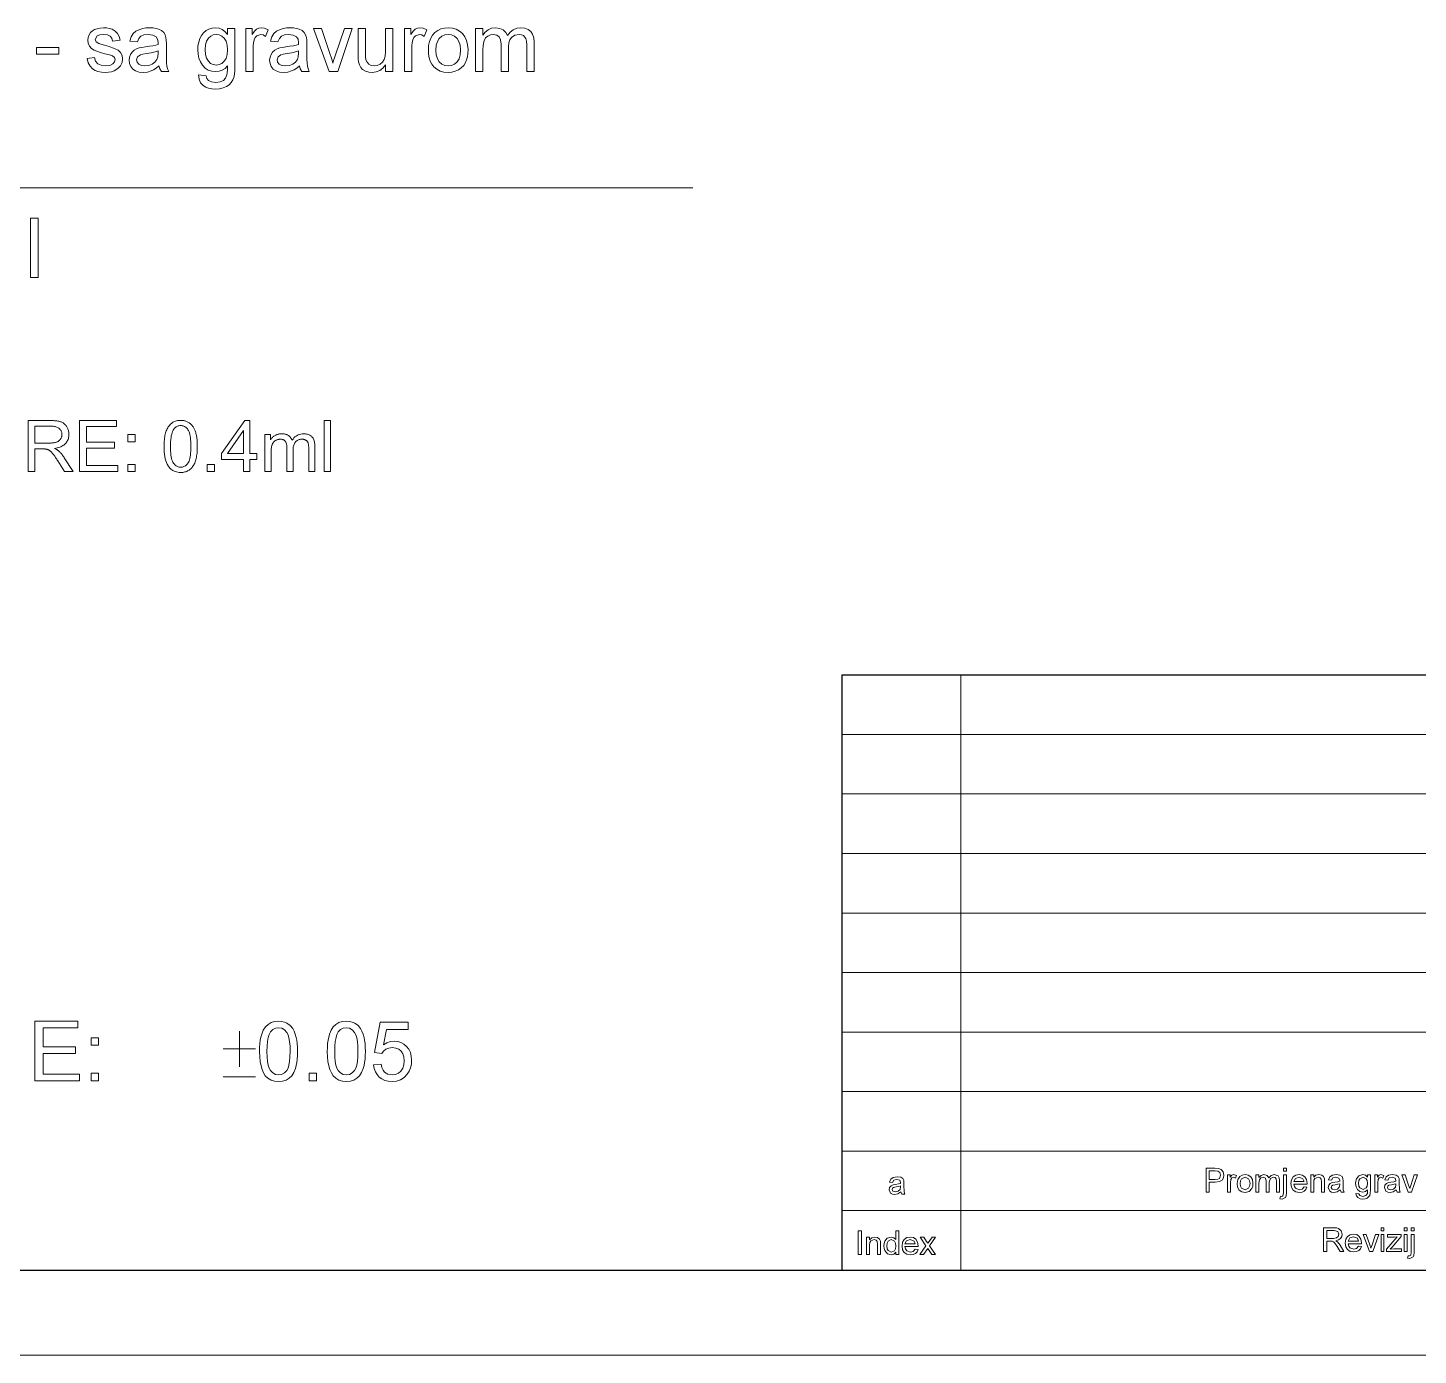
# Model space of a CAD drawing. Extents: x 0 to 297, y 0 to 420.
# Drawn here: x 94.5 to 176.3, y 0 to 78 of the extents above; entities that cross this region are included whole.
import ezdxf

# ---------------------------------------------------------------- set-up
doc = ezdxf.new("R2010")
doc.units = 0

msp = doc.modelspace()

# ---------------------------------------------------------------- linework, layer by layer
at = {"color": 7, "lineweight": 18}
msp.add_line((49.571, 68.641), (133.654, 68.641), dxfattribs=at)
at = {"color": 7, "lineweight": 30}
for p, q in [((142.421, 40), (292, 40)), ((142.421, 40), (142.421, 5)), ((20, 5), (292, 5))]:
    msp.add_line(p, q, dxfattribs=at)
at = {"color": 7, "lineweight": 13}
for p, q in [((149.421, 40), (149.421, 5)), ((142.421, 36.5), (292, 36.5)), ((292, 33), (142.421, 33)), ((142.421, 29.5), (260.611, 29.5)), ((142.421, 26), (260.611, 26)), ((142.421, 22.5), (260.611, 22.5)), ((142.421, 19), (292, 19)), ((224.211, 15.5), (142.421, 15.5)), ((142.421, 12), (292, 12)), ((142.421, 8.5), (292, 8.5)), ((0, 0), (297, 0))]:
    msp.add_line(p, q, dxfattribs=at)
for points in [[(98.028, 76.25), (98.466, 76.299), (98.532, 76.091), (98.661, 75.938), (98.854, 75.844), (99.11, 75.813), (99.362, 75.84), (99.54, 75.923), (99.646, 76.043), (99.681, 76.182), (99.64, 76.301), (99.518, 76.392), (99.352, 76.452), (99.08, 76.526), (98.816, 76.602), (98.608, 76.671), (98.456, 76.733), (98.292, 76.837), (98.173, 76.975), (98.101, 77.137), (98.077, 77.316), (98.096, 77.48), (98.153, 77.631), (98.242, 77.764), (98.359, 77.872), (98.475, 77.94), (98.627, 77.997), (98.802, 78.036), (98.99, 78.049), (99.176, 78.039), (99.347, 78.009), (99.502, 77.961), (99.694, 77.857), (99.828, 77.722), (99.917, 77.546), (99.973, 77.319), (99.535, 77.271), (99.483, 77.434), (99.382, 77.557), (99.228, 77.634), (99.022, 77.66), (98.787, 77.637), (98.631, 77.571), (98.514, 77.362), (98.563, 77.225), (98.715, 77.121), (98.833, 77.085), (99.066, 77.021), (99.323, 76.944), (99.531, 76.878), (99.689, 76.821), (99.868, 76.726), (100.004, 76.595), (100.09, 76.429), (100.118, 76.227), (100.087, 76.018), (99.994, 75.822), (99.842, 75.653), (99.635, 75.528), (99.472, 75.47), (99.295, 75.435), (99.104, 75.424), (98.874, 75.437), (98.672, 75.476), (98.5, 75.541), (98.357, 75.632), (98.206, 75.793), (98.096, 75.999)], [(102.257, 75.813), (102.096, 75.684), (101.943, 75.584), (101.798, 75.511), (101.577, 75.446), (101.341, 75.424), (101.094, 75.446), (100.888, 75.514), (100.723, 75.626), (100.603, 75.774), (100.531, 75.946), (100.507, 76.144), (100.528, 76.32), (100.589, 76.481), (100.683, 76.619), (100.803, 76.726), (100.943, 76.807), (101.1, 76.866), (101.253, 76.898), (101.468, 76.93), (101.702, 76.962), (101.903, 76.997), (102.071, 77.035), (102.206, 77.076), (102.209, 77.18), (102.18, 77.388), (102.092, 77.525), (101.897, 77.626), (101.625, 77.66), (101.373, 77.636), (101.197, 77.563), (101.077, 77.43), (100.993, 77.222), (100.556, 77.271), (100.632, 77.514), (100.746, 77.705), (100.907, 77.851), (101.128, 77.959), (101.303, 78.009), (101.496, 78.039), (101.707, 78.049), (101.912, 78.04), (102.088, 78.014), (102.238, 77.972), (102.416, 77.884), (102.539, 77.777), (102.62, 77.645), (102.674, 77.482), (102.689, 77.331), (102.695, 77.099), (102.695, 76.556), (102.698, 76.221), (102.708, 75.973), (102.724, 75.811), (102.768, 75.638), (102.841, 75.472), (102.403, 75.472), (102.31, 75.63)], [(104.591, 75.278), (105.028, 75.229), (105.077, 75.067), (105.17, 74.956), (105.355, 74.869), (105.597, 74.84), (105.855, 74.869), (106.047, 74.956), (106.18, 75.094), (106.262, 75.279), (106.28, 75.395), (106.29, 75.573), (106.292, 75.813), (106.146, 75.664), (105.984, 75.557), (105.805, 75.494), (105.608, 75.472), (105.368, 75.496), (105.157, 75.566), (104.975, 75.683), (104.821, 75.847), (104.699, 76.044), (104.612, 76.259), (104.559, 76.493), (104.542, 76.746), (104.556, 76.98), (104.598, 77.202), (104.667, 77.412), (104.763, 77.6), (104.884, 77.757), (105.03, 77.883), (105.197, 77.975), (105.383, 78.03), (105.587, 78.049), (105.792, 78.024), (105.977, 77.951), (106.144, 77.83), (106.292, 77.66), (106.292, 78), (106.729, 78), (106.729, 75.818), (106.722, 75.545), (106.699, 75.314), (106.662, 75.127), (106.609, 74.983), (106.514, 74.83), (106.387, 74.701), (106.229, 74.594), (106.043, 74.515), (105.829, 74.467), (105.589, 74.451), (105.374, 74.464), (105.181, 74.503), (105.009, 74.567), (104.859, 74.657), (104.706, 74.818), (104.616, 75.025)], [(107.361, 75.472), (107.361, 78), (107.75, 78), (107.75, 77.662), (107.883, 77.858), (108.005, 77.973), (108.128, 78.03), (108.262, 78.049), (108.467, 78.019), (108.674, 77.929), (108.534, 77.537), (108.39, 77.629), (108.246, 77.66), (108.014, 77.574), (107.925, 77.471), (107.866, 77.334), (107.829, 77.174), (107.806, 77.003), (107.799, 76.823), (107.799, 75.472)], [(110.521, 75.813), (110.36, 75.684), (110.207, 75.584), (110.062, 75.511), (109.841, 75.446), (109.605, 75.424), (109.358, 75.446), (109.152, 75.514), (108.987, 75.626), (108.867, 75.774), (108.795, 75.946), (108.771, 76.144), (108.792, 76.32), (108.853, 76.481), (108.947, 76.619), (109.067, 76.726), (109.207, 76.807), (109.364, 76.866), (109.517, 76.898), (109.732, 76.93), (109.966, 76.962), (110.167, 76.997), (110.335, 77.035), (110.47, 77.076), (110.473, 77.18), (110.443, 77.388), (110.356, 77.525), (110.161, 77.626), (109.889, 77.66), (109.637, 77.636), (109.461, 77.563), (109.341, 77.43), (109.257, 77.222), (108.82, 77.271), (108.896, 77.514), (109.01, 77.705), (109.171, 77.851), (109.392, 77.959), (109.567, 78.009), (109.76, 78.039), (109.971, 78.049), (110.175, 78.04), (110.352, 78.014), (110.502, 77.972), (110.679, 77.884), (110.803, 77.777), (110.884, 77.645), (110.937, 77.482), (110.953, 77.331), (110.959, 77.099), (110.959, 76.556), (110.962, 76.221), (110.972, 75.973), (110.988, 75.811), (111.032, 75.638), (111.104, 75.472), (110.667, 75.472), (110.574, 75.63)], [(112.264, 75.472), (111.348, 78), (111.811, 78), (112.33, 76.486), (112.387, 76.321), (112.44, 76.151), (112.49, 75.977), (112.532, 76.119), (112.584, 76.279), (112.646, 76.457), (113.17, 78), (113.632, 78), (112.776, 75.472)], [(115.577, 75.472), (115.577, 75.871), (115.422, 75.675), (115.242, 75.535), (115.036, 75.452), (114.804, 75.424), (114.596, 75.445), (114.402, 75.509), (114.24, 75.605), (114.125, 75.724), (114.048, 75.867), (113.998, 76.04), (113.979, 76.203), (113.973, 76.439), (113.973, 78), (114.41, 78), (114.41, 76.616), (114.417, 76.339), (114.436, 76.17), (114.497, 76.021), (114.603, 75.908), (114.746, 75.836), (114.92, 75.813), (115.103, 75.837), (115.274, 75.91), (115.415, 76.025), (115.508, 76.176), (115.56, 76.381), (115.577, 76.663), (115.577, 78), (116.014, 78), (116.014, 75.472)], [(116.695, 75.472), (116.695, 78), (117.084, 78), (117.084, 77.662), (117.216, 77.858), (117.338, 77.973), (117.461, 78.03), (117.596, 78.049), (117.8, 78.019), (118.007, 77.929), (117.868, 77.537), (117.723, 77.629), (117.579, 77.66), (117.347, 77.574), (117.258, 77.471), (117.199, 77.334), (117.162, 77.174), (117.14, 77.003), (117.132, 76.823), (117.132, 75.472)], [(118.104, 76.736), (118.12, 77.001), (118.166, 77.236), (118.243, 77.443), (118.35, 77.621), (118.489, 77.77), (118.658, 77.892), (118.845, 77.979), (119.05, 78.031), (119.273, 78.049), (119.518, 78.027), (119.739, 77.964), (119.937, 77.858), (120.112, 77.709), (120.255, 77.523), (120.356, 77.305), (120.417, 77.055), (120.438, 76.772), (120.429, 76.542), (120.402, 76.338), (120.357, 76.161), (120.294, 76.009), (120.183, 75.838), (120.043, 75.694), (119.874, 75.577), (119.685, 75.492), (119.484, 75.441), (119.273, 75.424), (119.024, 75.445), (118.8, 75.508), (118.601, 75.614), (118.427, 75.762), (118.311, 75.909), (118.221, 76.08), (118.156, 76.275), (118.117, 76.493)], [(120.875, 75.472), (120.875, 78), (121.313, 78), (121.313, 77.619), (121.447, 77.794), (121.62, 77.931), (121.826, 78.019), (122.057, 78.049), (122.306, 78.018), (122.505, 77.927), (122.654, 77.782), (122.751, 77.589), (122.914, 77.79), (123.099, 77.934), (123.308, 78.02), (123.539, 78.049), (123.773, 78.026), (123.967, 77.956), (124.123, 77.841), (124.236, 77.678), (124.304, 77.465), (124.327, 77.202), (124.327, 75.472), (123.889, 75.472), (123.889, 77.046), (123.879, 77.264), (123.847, 77.411), (123.696, 77.591), (123.577, 77.643), (123.439, 77.66), (123.195, 77.616), (122.996, 77.485), (122.898, 77.345), (122.839, 77.158), (122.82, 76.924), (122.82, 75.472), (122.382, 75.472), (122.382, 77.095), (122.356, 77.342), (122.278, 77.518), (122.14, 77.624), (121.936, 77.66), (121.763, 77.636), (121.603, 77.566), (121.471, 77.45), (121.382, 77.29), (121.343, 77.152), (121.32, 76.978), (121.313, 76.768), (121.313, 75.472)], [(95.063, 76.493), (95.063, 76.882), (96.375, 76.882), (96.375, 76.493)], [(104.979, 76.776), (105, 76.487), (105.063, 76.255), (105.166, 76.08), (105.301, 75.959), (105.458, 75.885), (105.635, 75.861), (105.811, 75.885), (105.967, 75.958), (106.103, 76.079), (106.208, 76.252), (106.271, 76.48), (106.292, 76.763), (106.27, 77.035), (106.205, 77.259), (106.097, 77.434), (105.958, 77.559), (105.802, 77.635), (105.628, 77.66), (105.457, 77.635), (105.304, 77.561), (105.169, 77.437), (105.064, 77.265), (105.001, 77.045)], [(118.542, 76.737), (118.565, 76.454), (118.634, 76.223), (118.75, 76.043), (118.9, 75.915), (119.074, 75.838), (119.273, 75.813), (119.469, 75.838), (119.642, 75.915), (119.793, 76.044), (119.908, 76.226), (119.977, 76.461), (120, 76.751), (119.977, 77.025), (119.907, 77.251), (119.791, 77.429), (119.641, 77.557), (119.468, 77.634), (119.273, 77.66), (119.074, 77.634), (118.9, 77.558), (118.75, 77.43), (118.634, 77.251), (118.565, 77.02)], [(102.209, 76.688), (102.033, 76.634), (101.806, 76.587), (101.53, 76.545), (101.31, 76.509), (101.167, 76.469), (101.002, 76.346), (100.945, 76.166), (100.976, 76.027), (101.07, 75.914), (101.225, 75.838), (101.438, 75.813), (101.665, 75.838), (101.865, 75.916), (102.027, 76.035), (102.14, 76.182), (102.19, 76.337), (102.206, 76.552)], [(110.473, 76.688), (110.297, 76.634), (110.07, 76.587), (109.794, 76.545), (109.574, 76.509), (109.43, 76.469), (109.266, 76.346), (109.209, 76.166), (109.24, 76.027), (109.334, 75.914), (109.489, 75.838), (109.702, 75.813), (109.929, 75.838), (110.129, 75.916), (110.291, 76.035), (110.403, 76.182), (110.454, 76.337), (110.47, 76.552)], [(94.713, 63.363), (94.713, 66.863), (95.151, 66.863), (95.151, 63.363)], [(94.566, 51.955), (94.566, 54.955), (95.896, 54.955), (95.974, 54.955), (96.048, 54.952), (96.119, 54.948), (96.186, 54.942), (96.249, 54.935), (96.308, 54.926), (96.363, 54.916), (96.414, 54.904), (96.462, 54.89), (96.506, 54.875), (96.546, 54.857), (96.586, 54.837), (96.623, 54.815), (96.659, 54.79), (96.693, 54.763), (96.726, 54.733), (96.757, 54.701), (96.786, 54.666), (96.813, 54.629), (96.839, 54.589), (96.863, 54.548), (96.884, 54.505), (96.903, 54.462), (96.919, 54.418), (96.933, 54.374), (96.944, 54.328), (96.953, 54.282), (96.959, 54.234), (96.963, 54.186), (96.964, 54.137), (96.962, 54.074), (96.956, 54.013), (96.945, 53.954), (96.931, 53.897), (96.912, 53.843), (96.889, 53.79), (96.863, 53.739), (96.832, 53.69), (96.796, 53.643), (96.757, 53.599), (96.714, 53.556), (96.666, 53.517), (96.613, 53.482), (96.556, 53.449), (96.494, 53.42), (96.428, 53.393), (96.358, 53.37), (96.282, 53.35), (96.203, 53.334), (96.119, 53.32), (96.15, 53.305), (96.179, 53.29), (96.206, 53.275), (96.233, 53.26), (96.257, 53.245), (96.281, 53.23), (96.302, 53.215), (96.322, 53.2), (96.341, 53.186), (96.358, 53.171), (96.393, 53.138), (96.427, 53.104), (96.461, 53.068), (96.494, 53.03), (96.528, 52.991), (96.56, 52.951), (96.593, 52.908), (96.625, 52.864), (96.656, 52.819), (96.688, 52.772), (97.209, 51.955), (96.71, 51.955), (96.313, 52.58), (96.279, 52.632), (96.246, 52.682), (96.214, 52.73), (96.184, 52.775), (96.155, 52.818), (96.127, 52.858), (96.1, 52.896), (96.074, 52.931), (96.05, 52.963), (96.027, 52.993), (96.004, 53.021), (95.983, 53.047), (95.961, 53.071), (95.94, 53.094), (95.92, 53.115), (95.9, 53.134), (95.881, 53.151), (95.862, 53.167), (95.843, 53.181), (95.825, 53.193), (95.807, 53.205), (95.789, 53.215), (95.771, 53.225), (95.753, 53.234), (95.735, 53.242), (95.717, 53.25), (95.699, 53.257), (95.681, 53.263), (95.662, 53.268), (95.644, 53.273), (95.63, 53.276), (95.614, 53.278), (95.596, 53.281), (95.576, 53.282), (95.555, 53.284), (95.532, 53.285), (95.507, 53.286), (95.481, 53.287), (95.453, 53.287), (95.423, 53.288), (94.963, 53.288), (94.963, 51.955)], [(97.594, 51.955), (97.594, 54.955), (99.763, 54.955), (99.763, 54.601), (97.991, 54.601), (97.991, 53.683), (99.651, 53.683), (99.651, 53.331), (97.991, 53.331), (97.991, 52.309), (99.833, 52.309), (99.833, 51.955)], [(102.561, 53.435), (102.562, 53.539), (102.565, 53.639), (102.571, 53.735), (102.578, 53.827), (102.588, 53.915), (102.6, 53.999), (102.614, 54.078), (102.631, 54.153), (102.649, 54.224), (102.67, 54.291), (102.693, 54.355), (102.718, 54.415), (102.746, 54.473), (102.775, 54.527), (102.806, 54.579), (102.84, 54.627), (102.876, 54.673), (102.914, 54.715), (102.954, 54.755), (102.996, 54.792), (103.04, 54.825), (103.086, 54.855), (103.135, 54.881), (103.186, 54.904), (103.239, 54.924), (103.295, 54.939), (103.353, 54.952), (103.412, 54.961), (103.475, 54.966), (103.539, 54.968), (103.587, 54.967), (103.633, 54.964), (103.678, 54.959), (103.723, 54.952), (103.766, 54.943), (103.807, 54.933), (103.848, 54.92), (103.887, 54.905), (103.926, 54.889), (103.963, 54.87), (103.998, 54.85), (104.033, 54.828), (104.066, 54.804), (104.098, 54.779), (104.129, 54.752), (104.158, 54.723), (104.186, 54.692), (104.213, 54.66), (104.239, 54.626), (104.263, 54.59), (104.287, 54.553), (104.309, 54.514), (104.33, 54.473), (104.35, 54.431), (104.369, 54.387), (104.387, 54.342), (104.404, 54.295), (104.421, 54.246), (104.436, 54.196), (104.45, 54.144), (104.462, 54.09), (104.474, 54.031), (104.484, 53.97), (104.493, 53.904), (104.5, 53.835), (104.506, 53.762), (104.511, 53.686), (104.514, 53.606), (104.516, 53.522), (104.517, 53.435), (104.516, 53.331), (104.513, 53.232), (104.507, 53.136), (104.5, 53.045), (104.49, 52.958), (104.478, 52.875), (104.464, 52.796), (104.448, 52.72), (104.429, 52.649), (104.409, 52.583), (104.386, 52.519), (104.361, 52.459), (104.334, 52.401), (104.305, 52.347), (104.273, 52.295), (104.24, 52.246), (104.204, 52.201), (104.166, 52.158), (104.126, 52.118), (104.084, 52.081), (104.04, 52.048), (103.993, 52.017), (103.945, 51.991), (103.893, 51.968), (103.84, 51.948), (103.784, 51.933), (103.726, 51.92), (103.666, 51.911), (103.604, 51.906), (103.539, 51.904), (103.454, 51.907), (103.373, 51.917), (103.295, 51.932), (103.222, 51.954), (103.152, 51.982), (103.085, 52.016), (103.023, 52.057), (102.964, 52.103), (102.909, 52.156), (102.857, 52.215), (102.801, 52.295), (102.751, 52.384), (102.706, 52.482), (102.668, 52.59), (102.635, 52.707), (102.608, 52.834), (102.587, 52.97), (102.573, 53.116), (102.564, 53.271)], [(107.237, 51.955), (107.237, 52.674), (105.935, 52.674), (105.935, 53.011), (107.304, 54.955), (107.605, 54.955), (107.605, 53.011), (108.01, 53.011), (108.01, 52.674), (107.605, 52.674), (107.605, 51.955)], [(111.972, 51.955), (111.972, 54.955), (112.34, 54.955), (112.34, 51.955)], [(94.963, 53.631), (95.816, 53.631), (95.869, 53.632), (95.92, 53.634), (95.969, 53.636), (96.015, 53.64), (96.058, 53.645), (96.1, 53.652), (96.139, 53.659), (96.175, 53.667), (96.21, 53.677), (96.242, 53.688), (96.271, 53.7), (96.3, 53.713), (96.327, 53.727), (96.353, 53.743), (96.377, 53.761), (96.399, 53.779), (96.42, 53.799), (96.44, 53.821), (96.458, 53.844), (96.475, 53.868), (96.49, 53.893), (96.504, 53.918), (96.516, 53.944), (96.526, 53.97), (96.535, 53.997), (96.542, 54.024), (96.547, 54.052), (96.551, 54.08), (96.554, 54.108), (96.555, 54.137), (96.553, 54.179), (96.548, 54.219), (96.541, 54.258), (96.53, 54.295), (96.516, 54.331), (96.499, 54.365), (96.479, 54.398), (96.456, 54.429), (96.429, 54.459), (96.4, 54.487), (96.367, 54.513), (96.331, 54.536), (96.291, 54.557), (96.248, 54.574), (96.201, 54.59), (96.15, 54.602), (96.096, 54.612), (96.038, 54.618), (95.977, 54.622), (95.912, 54.624), (94.963, 54.624)], [(100.437, 53.709), (100.437, 54.129), (100.856, 54.129), (100.856, 53.709)], [(102.939, 53.435), (102.941, 53.292), (102.946, 53.159), (102.955, 53.036), (102.967, 52.923), (102.983, 52.82), (103.002, 52.726), (103.024, 52.643), (103.05, 52.569), (103.079, 52.505), (103.112, 52.452), (103.148, 52.405), (103.185, 52.364), (103.223, 52.327), (103.264, 52.295), (103.305, 52.268), (103.349, 52.246), (103.394, 52.229), (103.441, 52.217), (103.489, 52.21), (103.539, 52.207), (103.589, 52.21), (103.637, 52.217), (103.684, 52.229), (103.729, 52.246), (103.772, 52.268), (103.814, 52.295), (103.855, 52.327), (103.893, 52.364), (103.93, 52.406), (103.966, 52.453), (103.998, 52.507), (104.028, 52.57), (104.054, 52.644), (104.076, 52.728), (104.095, 52.821), (104.111, 52.924), (104.123, 53.037), (104.132, 53.16), (104.137, 53.292), (104.139, 53.435), (104.137, 53.578), (104.132, 53.711), (104.123, 53.835), (104.111, 53.948), (104.095, 54.051), (104.076, 54.145), (104.054, 54.228), (104.028, 54.302), (103.998, 54.366), (103.966, 54.419), (103.93, 54.465), (103.893, 54.507), (103.854, 54.543), (103.814, 54.575), (103.771, 54.602), (103.728, 54.624), (103.682, 54.641), (103.635, 54.653), (103.586, 54.66), (103.535, 54.663), (103.485, 54.661), (103.437, 54.654), (103.392, 54.643), (103.348, 54.628), (103.307, 54.609), (103.267, 54.585), (103.23, 54.557), (103.194, 54.525), (103.161, 54.489), (103.13, 54.448), (103.094, 54.388), (103.061, 54.32), (103.033, 54.242), (103.008, 54.154), (102.987, 54.058), (102.97, 53.952), (102.956, 53.836), (102.947, 53.712), (102.941, 53.578)], [(107.237, 53.011), (107.237, 54.364), (106.297, 53.011)], [(108.489, 51.955), (108.489, 54.129), (108.819, 54.129), (108.819, 53.824), (108.84, 53.855), (108.862, 53.885), (108.886, 53.914), (108.911, 53.941), (108.938, 53.968), (108.966, 53.993), (108.995, 54.017), (109.026, 54.039), (109.057, 54.06), (109.091, 54.081), (109.125, 54.099), (109.161, 54.116), (109.197, 54.13), (109.234, 54.143), (109.272, 54.153), (109.312, 54.162), (109.352, 54.169), (109.393, 54.174), (109.435, 54.177), (109.478, 54.178), (109.525, 54.177), (109.571, 54.174), (109.615, 54.169), (109.657, 54.162), (109.697, 54.153), (109.736, 54.142), (109.773, 54.129), (109.808, 54.114), (109.842, 54.097), (109.874, 54.077), (109.904, 54.057), (109.932, 54.034), (109.958, 54.01), (109.983, 53.984), (110.005, 53.957), (110.026, 53.928), (110.045, 53.898), (110.062, 53.866), (110.078, 53.832), (110.091, 53.797), (110.145, 53.869), (110.201, 53.934), (110.26, 53.991), (110.323, 54.041), (110.388, 54.083), (110.457, 54.117), (110.529, 54.143), (110.604, 54.163), (110.682, 54.174), (110.763, 54.178), (110.826, 54.176), (110.886, 54.171), (110.943, 54.162), (110.997, 54.149), (111.049, 54.133), (111.097, 54.113), (111.142, 54.09), (111.184, 54.063), (111.224, 54.033), (111.26, 53.999), (111.293, 53.961), (111.323, 53.919), (111.349, 53.874), (111.371, 53.824), (111.39, 53.771), (111.406, 53.714), (111.418, 53.653), (111.427, 53.588), (111.432, 53.52), (111.434, 53.447), (111.434, 51.955), (111.068, 51.955), (111.068, 53.324), (111.067, 53.367), (111.066, 53.408), (111.064, 53.446), (111.062, 53.481), (111.059, 53.514), (111.055, 53.545), (111.05, 53.573), (111.045, 53.599), (111.039, 53.622), (111.032, 53.643), (111.024, 53.662), (111.015, 53.68), (111.005, 53.698), (110.994, 53.714), (110.981, 53.73), (110.968, 53.746), (110.953, 53.76), (110.937, 53.774), (110.92, 53.787), (110.902, 53.799), (110.883, 53.81), (110.863, 53.821), (110.842, 53.829), (110.821, 53.837), (110.8, 53.844), (110.777, 53.849), (110.754, 53.853), (110.73, 53.856), (110.706, 53.858), (110.681, 53.858), (110.636, 53.857), (110.592, 53.852), (110.55, 53.845), (110.51, 53.834), (110.471, 53.82), (110.434, 53.804), (110.398, 53.784), (110.364, 53.761), (110.331, 53.735), (110.3, 53.706), (110.271, 53.674), (110.246, 53.638), (110.223, 53.598), (110.203, 53.555), (110.187, 53.508), (110.173, 53.457), (110.162, 53.403), (110.155, 53.345), (110.15, 53.283), (110.149, 53.218), (110.149, 51.955), (109.78, 51.955), (109.78, 53.367), (109.78, 53.415), (109.777, 53.461), (109.772, 53.504), (109.766, 53.544), (109.758, 53.582), (109.748, 53.618), (109.736, 53.651), (109.723, 53.682), (109.707, 53.71), (109.69, 53.736), (109.671, 53.759), (109.65, 53.78), (109.626, 53.798), (109.6, 53.814), (109.572, 53.828), (109.541, 53.839), (109.508, 53.847), (109.473, 53.854), (109.435, 53.857), (109.396, 53.858), (109.365, 53.858), (109.334, 53.855), (109.304, 53.851), (109.275, 53.845), (109.246, 53.838), (109.218, 53.829), (109.189, 53.818), (109.162, 53.806), (109.135, 53.792), (109.108, 53.777), (109.083, 53.76), (109.058, 53.741), (109.036, 53.721), (109.014, 53.699), (108.994, 53.676), (108.976, 53.651), (108.959, 53.625), (108.943, 53.597), (108.929, 53.568), (108.917, 53.537), (108.906, 53.504), (108.895, 53.469), (108.887, 53.43), (108.879, 53.389), (108.872, 53.345), (108.867, 53.298), (108.863, 53.248), (108.86, 53.196), (108.858, 53.141), (108.857, 53.083), (108.857, 51.955)], [(100.437, 51.955), (100.437, 52.375), (100.856, 52.375), (100.856, 51.955)], [(105.098, 51.955), (105.098, 52.375), (105.518, 52.375), (105.518, 51.955)], [(94.965, 16.139), (94.965, 19.639), (97.493, 19.639), (97.493, 19.25), (95.451, 19.25), (95.451, 18.132), (97.347, 18.132), (97.347, 17.743), (95.451, 17.743), (95.451, 16.528), (97.59, 16.528), (97.59, 16.139)], [(108.177, 17.863), (108.182, 18.101), (108.197, 18.32), (108.222, 18.521), (108.257, 18.704), (108.302, 18.868), (108.399, 19.105), (108.523, 19.298), (108.674, 19.447), (108.852, 19.554), (109.059, 19.618), (109.295, 19.639), (109.472, 19.627), (109.638, 19.589), (109.791, 19.527), (109.987, 19.389), (110.135, 19.202), (110.212, 19.05), (110.279, 18.878), (110.336, 18.685), (110.369, 18.52), (110.394, 18.327), (110.408, 18.109), (110.413, 17.863), (110.408, 17.628), (110.393, 17.41), (110.368, 17.21), (110.334, 17.028), (110.289, 16.864), (110.193, 16.627), (110.069, 16.434), (109.918, 16.283), (109.739, 16.176), (109.531, 16.112), (109.295, 16.091), (109.06, 16.112), (108.852, 16.174), (108.671, 16.279), (108.516, 16.426), (108.412, 16.594), (108.328, 16.79), (108.262, 17.015), (108.214, 17.269), (108.186, 17.552)], [(112.163, 17.863), (112.168, 18.101), (112.183, 18.32), (112.208, 18.521), (112.243, 18.704), (112.288, 18.868), (112.385, 19.105), (112.509, 19.298), (112.66, 19.447), (112.838, 19.554), (113.045, 19.618), (113.281, 19.639), (113.459, 19.627), (113.624, 19.589), (113.777, 19.527), (113.974, 19.389), (114.121, 19.202), (114.198, 19.05), (114.265, 18.878), (114.322, 18.685), (114.356, 18.52), (114.38, 18.327), (114.394, 18.109), (114.399, 17.863), (114.394, 17.628), (114.379, 17.41), (114.354, 17.21), (114.32, 17.028), (114.275, 16.864), (114.179, 16.627), (114.055, 16.434), (113.904, 16.283), (113.725, 16.176), (113.518, 16.112), (113.281, 16.091), (113.046, 16.112), (112.838, 16.174), (112.657, 16.279), (112.502, 16.426), (112.399, 16.594), (112.314, 16.79), (112.248, 17.015), (112.201, 17.269), (112.172, 17.552)], [(108.614, 17.865), (108.622, 17.546), (108.646, 17.274), (108.685, 17.05), (108.74, 16.873), (108.811, 16.743), (108.952, 16.597), (109.113, 16.509), (109.295, 16.479), (109.477, 16.509), (109.638, 16.597), (109.779, 16.745), (109.85, 16.874), (109.905, 17.051), (109.944, 17.275), (109.967, 17.546), (109.975, 17.865), (109.968, 18.177), (109.945, 18.444), (109.907, 18.666), (109.854, 18.843), (109.785, 18.975), (109.645, 19.128), (109.481, 19.22), (109.29, 19.25), (109.11, 19.223), (108.952, 19.143), (108.818, 19.008), (108.744, 18.863), (108.687, 18.676), (108.647, 18.448), (108.622, 18.177)], [(112.6, 17.865), (112.608, 17.546), (112.632, 17.274), (112.671, 17.05), (112.726, 16.873), (112.797, 16.743), (112.938, 16.597), (113.099, 16.509), (113.281, 16.479), (113.463, 16.509), (113.624, 16.597), (113.765, 16.745), (113.836, 16.874), (113.891, 17.051), (113.93, 17.275), (113.954, 17.546), (113.961, 17.865), (113.954, 18.177), (113.931, 18.444), (113.893, 18.666), (113.84, 18.843), (113.771, 18.975), (113.632, 19.128), (113.467, 19.22), (113.276, 19.25), (113.096, 19.223), (112.938, 19.143), (112.804, 19.008), (112.731, 18.863), (112.674, 18.676), (112.633, 18.448), (112.608, 18.177)], [(114.885, 17.063), (115.323, 17.111), (115.368, 16.919), (115.438, 16.761), (115.535, 16.638), (115.726, 16.519), (115.971, 16.479), (116.178, 16.505), (116.353, 16.581), (116.495, 16.707), (116.6, 16.876), (116.663, 17.077), (116.684, 17.312), (116.664, 17.534), (116.605, 17.722), (116.506, 17.877), (116.368, 17.992), (116.191, 18.061), (115.975, 18.084), (115.773, 18.06), (115.608, 17.989), (115.475, 17.88), (115.371, 17.743), (114.934, 17.792), (115.274, 19.591), (116.927, 19.591), (116.927, 19.153), (115.635, 19.153), (115.468, 18.248), (115.669, 18.373), (115.878, 18.448), (116.093, 18.473), (116.301, 18.453), (116.492, 18.393), (116.666, 18.294), (116.823, 18.155), (116.954, 17.984), (117.047, 17.791), (117.103, 17.576), (117.121, 17.338), (117.104, 17.108), (117.054, 16.895), (116.971, 16.697), (116.855, 16.516), (116.678, 16.33), (116.471, 16.197), (116.235, 16.117), (115.969, 16.091), (115.749, 16.107), (115.551, 16.157), (115.374, 16.24), (115.218, 16.357), (115.088, 16.501), (114.989, 16.666), (114.921, 16.854)], [(98.271, 18.229), (98.271, 18.667), (98.708, 18.667), (98.708, 18.229)], [(98.271, 16.139), (98.271, 16.577), (98.708, 16.577), (98.708, 16.139)], [(111.093, 16.139), (111.093, 16.577), (111.531, 16.577), (111.531, 16.139)], [(163.845, 9.591), (163.845, 10.991), (164.364, 10.991), (164.573, 10.978), (164.743, 10.913), (164.853, 10.78), (164.895, 10.593), (164.867, 10.431), (164.785, 10.295), (164.63, 10.204), (164.387, 10.174), (164.039, 10.174), (164.039, 9.591)], [(164.039, 10.33), (164.385, 10.33), (164.531, 10.346), (164.628, 10.397), (164.7, 10.587), (164.658, 10.739), (164.546, 10.823), (164.381, 10.835), (164.039, 10.835)], [(168.395, 10.816), (168.395, 10.991), (168.57, 10.991), (168.57, 10.816)], [(145.903, 9.599), (145.719, 9.478), (145.537, 9.443), (145.395, 9.463), (145.29, 9.524), (145.203, 9.731), (145.236, 9.866), (145.321, 9.964), (145.441, 10.02), (145.588, 10.045), (145.762, 10.072), (145.883, 10.104), (145.884, 10.146), (145.837, 10.283), (145.65, 10.337), (145.479, 10.299), (145.398, 10.162), (145.223, 10.182), (145.299, 10.355), (145.451, 10.457), (145.683, 10.493), (145.896, 10.462), (146.016, 10.384), (146.07, 10.266), (146.078, 10.113), (146.078, 9.896), (146.081, 9.708), (146.09, 9.598), (146.137, 9.462), (145.962, 9.462)], [(145.884, 9.949), (145.771, 9.917), (145.612, 9.891), (145.467, 9.861), (145.401, 9.812), (145.378, 9.74), (145.428, 9.639), (145.576, 9.599), (145.746, 9.64), (145.856, 9.746), (145.883, 9.894)], [(165.109, 9.591), (165.109, 10.602), (165.264, 10.602), (165.264, 10.467), (165.366, 10.591), (165.469, 10.621), (165.634, 10.573), (165.578, 10.417), (165.462, 10.466), (165.369, 10.431), (165.31, 10.335), (165.284, 10.131), (165.284, 9.591)], [(165.673, 10.096), (165.711, 10.339), (165.826, 10.51), (165.969, 10.593), (166.14, 10.621), (166.326, 10.587), (166.476, 10.485), (166.573, 10.324), (166.606, 10.11), (166.591, 9.937), (166.548, 9.805), (166.38, 9.633), (166.14, 9.571), (165.951, 9.605), (165.802, 9.706), (165.705, 9.871)], [(165.848, 10.096), (165.868, 9.934), (165.931, 9.819), (166.14, 9.727), (166.348, 9.819), (166.41, 9.936), (166.431, 10.102), (166.41, 10.259), (166.347, 10.373), (166.14, 10.466), (165.931, 10.374), (165.868, 10.259)], [(166.781, 9.591), (166.781, 10.602), (166.956, 10.602), (166.956, 10.45), (167.079, 10.574), (167.254, 10.621), (167.433, 10.573), (167.531, 10.437), (167.671, 10.575), (167.846, 10.621), (168.08, 10.538), (168.141, 10.433), (168.161, 10.282), (168.161, 9.591), (167.986, 9.591), (167.986, 10.22), (167.97, 10.366), (167.909, 10.438), (167.806, 10.466), (167.629, 10.396), (167.559, 10.171), (167.559, 9.591), (167.384, 9.591), (167.384, 10.24), (167.342, 10.409), (167.205, 10.466), (167.072, 10.428), (166.983, 10.318), (166.956, 10.109), (166.956, 9.591)], [(168.189, 9.201), (168.221, 9.351), (168.297, 9.338), (168.371, 9.372), (168.395, 9.545), (168.395, 10.602), (168.57, 10.602), (168.57, 9.537), (168.558, 9.379), (168.522, 9.277), (168.32, 9.182)], [(169.61, 9.902), (169.781, 9.882), (169.72, 9.751), (169.623, 9.653), (169.491, 9.592), (169.327, 9.571), (169.123, 9.605), (168.967, 9.707), (168.867, 9.87), (168.834, 10.088), (168.868, 10.313), (168.968, 10.481), (169.123, 10.586), (169.317, 10.621), (169.505, 10.587), (169.655, 10.485), (169.754, 10.321), (169.787, 10.102), (169.786, 10.057), (169.009, 10.057), (169.039, 9.916), (169.108, 9.812), (169.33, 9.727), (169.499, 9.769)], [(169.009, 10.213), (169.612, 10.213), (169.543, 10.379), (169.316, 10.466), (169.104, 10.397)], [(170.001, 9.591), (170.001, 10.602), (170.176, 10.602), (170.176, 10.458), (170.307, 10.58), (170.485, 10.621), (170.647, 10.588), (170.757, 10.503), (170.808, 10.376), (170.817, 10.21), (170.817, 9.591), (170.642, 9.591), (170.642, 10.199), (170.623, 10.353), (170.554, 10.435), (170.437, 10.466), (170.253, 10.397), (170.195, 10.297), (170.176, 10.136), (170.176, 9.591)], [(171.731, 9.727), (171.548, 9.606), (171.365, 9.571), (171.223, 9.591), (171.118, 9.652), (171.031, 9.859), (171.064, 9.994), (171.149, 10.092), (171.269, 10.148), (171.416, 10.174), (171.59, 10.201), (171.711, 10.232), (171.712, 10.274), (171.665, 10.412), (171.479, 10.466), (171.307, 10.427), (171.226, 10.291), (171.051, 10.31), (171.127, 10.484), (171.28, 10.585), (171.511, 10.621), (171.724, 10.59), (171.844, 10.513), (171.898, 10.395), (171.906, 10.241), (171.906, 10.024), (171.909, 9.836), (171.918, 9.726), (171.965, 9.591), (171.79, 9.591)], [(171.712, 10.077), (171.599, 10.046), (171.44, 10.02), (171.295, 9.989), (171.229, 9.94), (171.206, 9.868), (171.257, 9.767), (171.404, 9.727), (171.575, 9.768), (171.684, 9.875), (171.711, 10.022)], [(172.665, 9.513), (172.84, 9.493), (172.896, 9.384), (173.067, 9.338), (173.247, 9.384), (173.333, 9.513), (173.345, 9.727), (173.222, 9.625), (173.072, 9.591), (172.891, 9.628), (172.757, 9.741), (172.673, 9.905), (172.645, 10.1), (172.658, 10.239), (172.695, 10.366), (172.84, 10.555), (173.063, 10.621), (173.219, 10.582), (173.345, 10.466), (173.345, 10.602), (173.52, 10.602), (173.52, 9.729), (173.508, 9.527), (173.472, 9.395), (173.32, 9.239), (173.204, 9.197), (173.064, 9.182), (172.901, 9.203), (172.772, 9.265), (172.69, 9.368)], [(172.82, 10.112), (172.839, 9.947), (172.895, 9.834), (173.082, 9.746), (173.27, 9.833), (173.326, 9.945), (173.345, 10.107), (173.326, 10.263), (173.267, 10.375), (173.08, 10.466), (172.896, 10.377), (172.839, 10.266)], [(173.773, 9.591), (173.773, 10.602), (173.929, 10.602), (173.929, 10.467), (174.03, 10.591), (174.133, 10.621), (174.298, 10.573), (174.242, 10.417), (174.127, 10.466), (174.034, 10.431), (173.975, 10.335), (173.948, 10.131), (173.948, 9.591)], [(175.037, 9.727), (174.853, 9.606), (174.67, 9.571), (174.528, 9.591), (174.423, 9.652), (174.337, 9.859), (174.37, 9.994), (174.455, 10.092), (174.574, 10.148), (174.721, 10.174), (174.895, 10.201), (175.017, 10.232), (175.017, 10.274), (174.971, 10.412), (174.784, 10.466), (174.613, 10.427), (174.531, 10.291), (174.356, 10.31), (174.432, 10.484), (174.585, 10.585), (174.817, 10.621), (175.029, 10.59), (175.149, 10.513), (175.203, 10.395), (175.212, 10.241), (175.212, 10.024), (175.215, 9.836), (175.224, 9.726), (175.27, 9.591), (175.095, 9.591)], [(175.017, 10.077), (174.904, 10.046), (174.746, 10.02), (174.601, 9.989), (174.535, 9.94), (174.512, 9.868), (174.562, 9.767), (174.709, 9.727), (174.88, 9.768), (174.99, 9.875), (175.017, 10.022)], [(175.734, 9.591), (175.367, 10.602), (175.553, 10.602), (175.761, 9.996), (175.824, 9.792), (175.887, 9.985), (176.096, 10.602), (176.281, 10.602), (175.939, 9.591)], [(170.76, 6.091), (170.76, 7.491), (171.372, 7.491), (171.529, 7.481), (171.644, 7.453), (171.793, 7.321), (171.849, 7.111), (171.826, 6.975), (171.757, 6.861), (171.639, 6.778), (171.471, 6.732), (171.579, 6.662), (171.727, 6.474), (171.959, 6.091), (171.736, 6.091), (171.558, 6.384), (171.43, 6.578), (171.34, 6.671), (171.259, 6.706), (171.16, 6.713), (170.954, 6.713), (170.954, 6.091)], [(174.137, 7.316), (174.137, 7.491), (174.312, 7.491), (174.312, 7.316)], [(175.498, 7.316), (175.498, 7.491), (175.673, 7.491), (175.673, 7.316)], [(175.907, 7.316), (175.907, 7.491), (176.082, 7.491), (176.082, 7.316)], [(143.378, 5.919), (143.378, 7.319), (143.572, 7.319), (143.572, 5.919)], [(143.883, 5.919), (143.883, 6.93), (144.058, 6.93), (144.058, 6.786), (144.189, 6.909), (144.368, 6.949), (144.529, 6.916), (144.64, 6.831), (144.691, 6.704), (144.7, 6.538), (144.7, 5.919), (144.525, 5.919), (144.525, 6.527), (144.505, 6.681), (144.436, 6.763), (144.32, 6.794), (144.136, 6.725), (144.078, 6.626), (144.058, 6.464), (144.058, 5.919)], [(145.594, 5.919), (145.594, 6.065), (145.478, 5.941), (145.318, 5.899), (145.102, 5.965), (144.949, 6.15), (144.908, 6.278), (144.894, 6.423), (144.907, 6.567), (144.944, 6.696), (145.094, 6.884), (145.318, 6.949), (145.479, 6.907), (145.594, 6.797), (145.594, 7.319), (145.769, 7.319), (145.769, 5.919)], [(145.069, 6.424), (145.089, 6.262), (145.148, 6.147), (145.335, 6.055), (145.519, 6.142), (145.575, 6.253), (145.594, 6.41), (145.575, 6.582), (145.517, 6.701), (145.327, 6.794), (145.143, 6.705), (145.088, 6.59)], [(146.739, 6.23), (146.911, 6.21), (146.85, 6.079), (146.752, 5.981), (146.62, 5.92), (146.456, 5.899), (146.253, 5.933), (146.097, 6.035), (145.997, 6.198), (145.964, 6.416), (145.997, 6.641), (146.098, 6.809), (146.252, 6.914), (146.447, 6.949), (146.635, 6.915), (146.785, 6.813), (146.884, 6.649), (146.917, 6.43), (146.916, 6.385), (146.139, 6.385), (146.169, 6.244), (146.238, 6.14), (146.46, 6.055), (146.629, 6.097)], [(146.139, 6.541), (146.742, 6.541), (146.672, 6.707), (146.446, 6.794), (146.234, 6.725)], [(147.014, 5.919), (147.374, 6.425), (147.033, 6.93), (147.244, 6.93), (147.405, 6.691), (147.482, 6.577), (147.558, 6.684), (147.733, 6.93), (147.943, 6.93), (147.585, 6.426), (147.928, 5.919), (147.717, 5.919), (147.514, 6.218), (147.477, 6.274), (147.224, 5.919)], [(170.954, 6.868), (171.336, 6.868), (171.522, 6.895), (171.621, 6.979), (171.654, 7.106), (171.588, 7.271), (171.379, 7.335), (170.954, 7.335)], [(172.813, 6.402), (172.985, 6.382), (172.923, 6.251), (172.826, 6.153), (172.694, 6.092), (172.53, 6.071), (172.327, 6.105), (172.17, 6.207), (172.07, 6.37), (172.037, 6.588), (172.071, 6.813), (172.172, 6.981), (172.326, 7.086), (172.52, 7.121), (172.708, 7.087), (172.859, 6.985), (172.957, 6.821), (172.99, 6.602), (172.989, 6.557), (172.212, 6.557), (172.242, 6.416), (172.311, 6.312), (172.533, 6.227), (172.702, 6.269)], [(172.212, 6.713), (172.815, 6.713), (172.746, 6.879), (172.519, 6.966), (172.307, 6.897)], [(173.454, 6.091), (173.087, 7.102), (173.273, 7.102), (173.48, 6.496), (173.544, 6.292), (173.607, 6.485), (173.816, 7.102), (174.001, 7.102), (173.659, 6.091)], [(174.137, 6.091), (174.137, 7.102), (174.312, 7.102), (174.312, 6.091)], [(174.468, 6.091), (174.468, 6.237), (175.082, 6.966), (174.905, 6.946), (174.526, 6.946), (174.526, 7.102), (175.323, 7.102), (175.323, 6.986), (174.783, 6.346), (174.683, 6.227), (174.892, 6.246), (175.343, 6.246), (175.343, 6.091)], [(175.498, 6.091), (175.498, 7.102), (175.673, 7.102), (175.673, 6.091)], [(175.701, 5.701), (175.733, 5.851), (175.809, 5.838), (175.883, 5.872), (175.907, 6.045), (175.907, 7.102), (176.082, 7.102), (176.082, 6.037), (176.07, 5.879), (176.034, 5.777), (175.832, 5.682)]]:
    msp.add_lwpolyline(points, close=True, dxfattribs=at)
for points in [[(106.989, 16.956), (106.989, 19.056)], [(106.044, 18.006), (107.934, 18.006)], [(106.044, 16.373), (107.934, 16.373)]]:
    msp.add_lwpolyline(points, dxfattribs=at)

doc.saveas('drawing.dxf')
